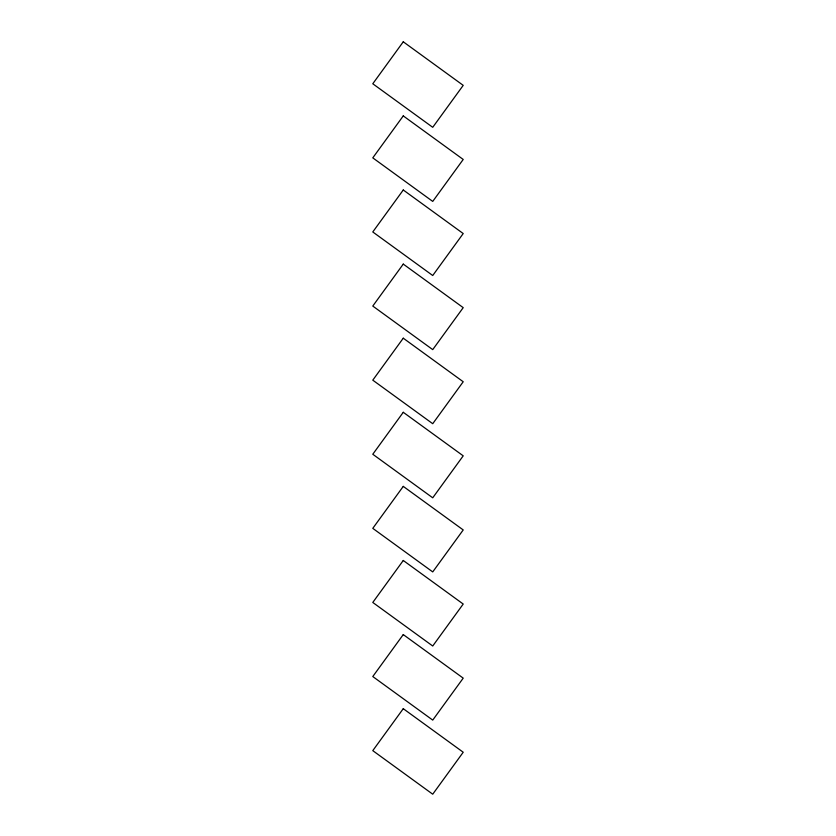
<?xml version="1.0" encoding="UTF-8"?>
<svg xmlns="http://www.w3.org/2000/svg" width="836" height="836" viewBox="0 0 836 836"><rect width="100%" height="100%" fill="white"/><g stroke="black" fill="none" stroke-linecap="round" stroke-linejoin="round"><path stroke-width="1.25" d="M403.265 41.8L372.783 83.767L432.734 127.312L463.217 85.356L403.265 41.8M403.265 115.901L372.783 157.858L432.734 201.413L463.217 159.457L403.265 115.901M403.265 189.991L372.783 231.959L432.734 275.514L463.217 233.547L403.265 189.991M403.265 264.092L372.783 306.06L432.734 349.615L463.217 307.648L403.265 264.092M403.265 338.193L372.783 380.161L432.734 423.706L463.217 381.749L403.265 338.193M403.265 412.294L372.783 454.251L432.734 497.807L463.217 455.839L403.265 412.294M403.265 486.385L372.783 528.352L432.734 571.908L463.217 529.94L403.265 486.385M403.265 560.486L372.783 602.453L432.734 646.009L463.217 604.041L403.265 560.486M403.265 634.587L372.783 676.543L432.734 720.099L463.217 678.142L403.265 634.587M403.265 708.688L372.783 750.644L432.734 794.2L463.217 752.233L403.265 708.688"/></g></svg>
